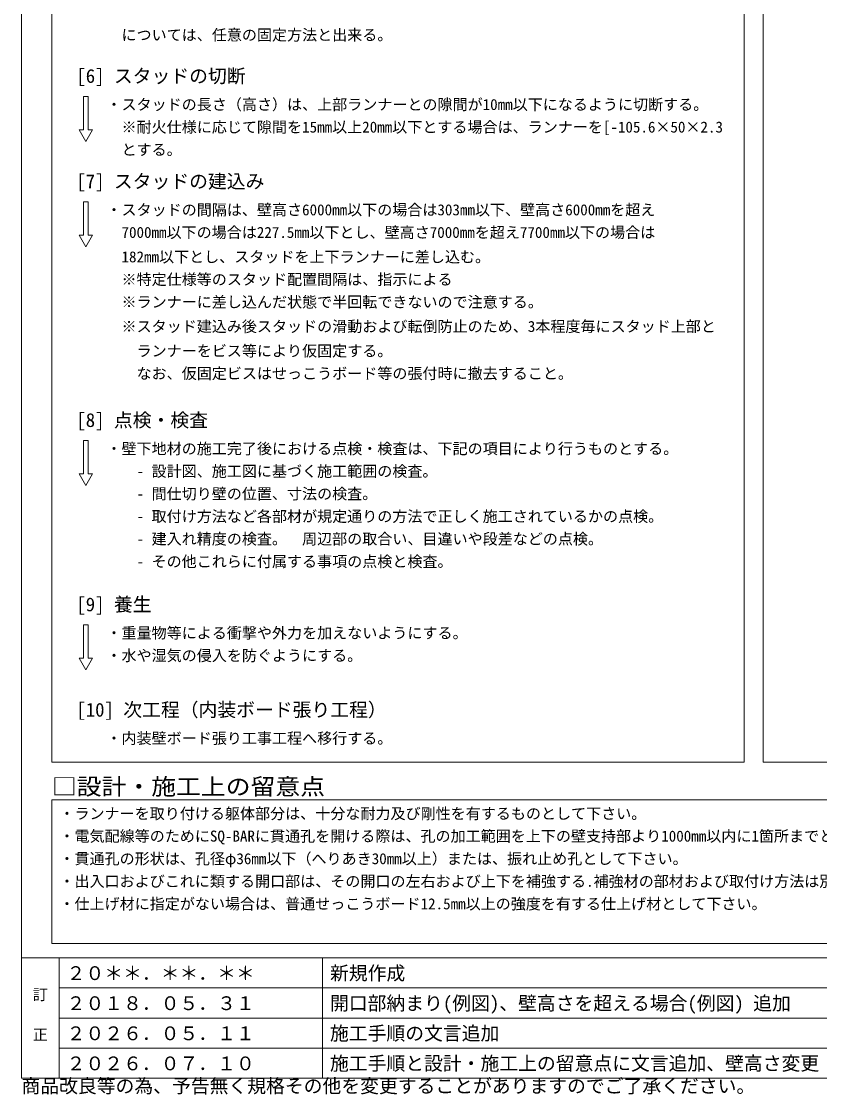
# Model space of a CAD drawing. Units: millimetres on the paper. Extents: x -195 to 195, y -140 to 138.
# Drawn here: x -195 to -88.9, y -139.7 to 3 of the extents above; entities that cross this region are included whole.
import ezdxf
from ezdxf.enums import TextEntityAlignment as Align

# ---------------------------------------------------------------- set-up
doc = ezdxf.new("R2010")
doc.units = ezdxf.units.MM
doc.layers.add('0-6_文字・矢印', color=4, linetype='Continuous', lineweight=9)
doc.layers.add('F-3_ランナー', color=4, linetype='Continuous', lineweight=9)
doc.layers.add('F-6_文字・矢印', color=4, linetype='Continuous')
doc.styles.add('ＭＳ ゴシック', font='')
doc.styles.get('ＭＳ ゴシック').set_extended_font_data('MS Gothic')

msp = doc.modelspace()

# ---------------------------------------------------------------- linework, layer by layer
at = {"layer": '0-6_文字・矢印'}
for p, q in [((-186.754, -6.994), (-186.754, -11.435)), ((-186.454, -12.994), (-187.354, -11.435)), ((-187.354, -11.435), (-186.754, -11.435)), ((-186.454, -12.994), (-185.554, -11.435)), ((-186.154, -11.435), (-185.554, -11.435)), ((-186.754, -20.994), (-186.754, -25.435)), ((-186.454, -26.994), (-187.354, -25.435)), ((-187.354, -25.435), (-186.754, -25.435)), ((-186.454, -26.994), (-185.554, -25.435)), ((-186.154, -25.435), (-185.554, -25.435)), ((-186.754, -52.738), (-186.154, -52.738)), ((-186.754, -52.738), (-186.754, -57.179)), ((-186.154, -52.738), (-186.154, -57.179)), ((-187.354, -57.179), (-186.754, -57.179)), ((-186.454, -58.738), (-187.354, -57.179)), ((-186.454, -58.738), (-185.554, -57.179)), ((-186.154, -57.179), (-185.554, -57.179)), ((-186.754, -77.238), (-186.154, -77.238)), ((-186.754, -77.238), (-186.754, -81.679)), ((-186.154, -77.238), (-186.154, -81.679)), ((-187.354, -81.679), (-186.754, -81.679)), ((-186.454, -83.238), (-187.354, -81.679)), ((-186.454, -83.238), (-185.554, -81.679)), ((-186.154, -81.679), (-185.554, -81.679))]:
    msp.add_line(p, q, dxfattribs=at)
for points in [[(-186.754, -6.994), (-186.154, -6.994), (-186.154, -11.435)], [(-186.754, -20.994), (-186.154, -20.994), (-186.154, -25.435)]]:
    msp.add_lwpolyline(points, dxfattribs=at)
at = {"layer": 'F-3_ランナー', "color": 3, "lineweight": 18}
for p, q in [((-195, 137.5), (-195, -137.5)), ((-190.954, 102.506), (-190.954, -95.494)), ((-98.954, 102.506), (-98.954, -95.494)), ((-96.454, 12.506), (-96.454, -95.494)), ((-190.954, -95.494), (-98.954, -95.494)), ((-1.954, -95.494), (-96.454, -95.494)), ((-190.954, -100.494), (-190.954, -119.594)), ((-190.954, -100.494), (-1.954, -100.494)), ((-190.954, -119.594), (-1.954, -119.594)), ((-195, -121.5), (195, -121.5)), ((-195, -137.5), (195, -137.5))]:
    msp.add_line(p, q, dxfattribs=at)
at = {"layer": 'F-3_ランナー', "color": 7, "lineweight": 18}
msp.add_line((-190, -121.5), (-190, -137.5), dxfattribs=at)
at = {"layer": 'F-3_ランナー'}
for p, q in [((-190, -121.5), (-190, -137.5)), ((-155, -121.5), (-155, -137.5)), ((-190, -125.5), (-75, -125.5)), ((-190, -129.5), (-75, -129.5)), ((-190, -133.5), (-75, -133.5))]:
    msp.add_line(p, q, dxfattribs=at)

# ---------------------------------------------------------------- texts
at = {"layer": '0-6_文字・矢印', "style": 'ＭＳ ゴシック'}
for s, height, p in [('\u3000については、任意の固定方法と出来る。', 1.466, (-183.704, 0.006)), ('[6] スタッドの切断', 1.833, (-187.704, -5.744)), ('・スタッドの長さ（高さ）は、上部ランナーとの隙間が10mm以下になるように切断する。', 1.466, (-183.704, -9.244)), ('\u3000※耐火仕様に応じて隙間を15mm以上20mm以下とする場合は、ランナーを[-105.6×50×2.3', 1.466, (-183.704, -12.244)), ('\u3000とする。', 1.466, (-183.704, -15.244)), ('[7] スタッドの建込み', 1.833, (-187.704, -19.744)), ('・スタッドの間隔は、壁高さ6000mm以下の場合は303mm以下、壁高さ6000mmを超え', 1.466, (-183.704, -23.244)), ('\u30007000mm以下の場合は227.5mm以下とし、壁高さ7000mmを超え7700mm以下の場合は', 1.466, (-183.704, -26.244)), ('\u3000※特定仕様等のスタッド配置間隔は、指示による', 1.466, (-183.704, -32.494)), ('\u3000※ランナーに差し込んだ状態で半回転できないので注意する。', 1.466, (-183.704, -35.494)), ('\u3000※スタッド建込み後スタッドの滑動および転倒防止のため、3本程度毎にスタッド上部と', 1.466, (-183.704, -38.744)), ('\u3000\u3000ランナーをビス等により仮固定する。', 1.466, (-183.704, -41.994)), ('\u3000\u3000なお、仮固定ビスはせっこうボード等の張付時に撤去すること。', 1.466, (-183.704, -44.994)), ('[8] 点検・検査', 1.833, (-187.704, -51.488)), ('・壁下地材の施工完了後における点検・検査は、下記の項目により行うものとする。', 1.466, (-183.704, -54.988)), ('- 設計図、施工図に基づく施工範囲の検査。', 1.466, (-179.704, -57.988)), ('- 間仕切り壁の位置、寸法の検査。', 1.466, (-179.704, -60.988)), ('- 取付け方法など各部材が規定通りの方法で正しく施工されているかの点検。', 1.466, (-179.704, -63.988)), ('- 建入れ精度の検査。\u3000周辺部の取合い、目違いや段差などの点検。', 1.466, (-179.704, -66.988)), ('- その他これらに付属する事項の点検と検査。', 1.466, (-179.704, -69.988)), ('[9] 養生', 1.833, (-187.704, -75.988)), ('・重量物等による衝撃や外力を加えないようにする。', 1.466, (-183.704, -79.488)), ('・水や湿気の侵入を防ぐようにする。', 1.466, (-183.704, -82.488)), ('[10] 次工程（内装ボード張り工程）', 1.833, (-187.704, -89.988)), ('・内装壁ボード張り工事工程へ移行する。', 1.466, (-183.704, -93.488)), ('・ランナーを取り付ける躯体部分は、十分な耐力及び剛性を有するものとして下さい。', 1.466, (-189.954, -103.494)), ('・電気配線等のためにSQ-BARに貫通孔を開ける際は、孔の加工範囲を上下の壁支持部より1000mm以内に1箇所までとして下さい。', 1.466, (-189.954, -106.494)), ('・貫通孔の形状は、孔径φ36mm以下（へりあき30mm以上）または、振れ止め孔として下さい。', 1.466, (-189.954, -109.494)), ('・出入口およびこれに類する開口部は、その開口の左右および上下を補強する.補強材の部材および取付け方法は別途強度計算などを実施して選定して下さい。', 1.466, (-189.954, -112.494)), ('・仕上げ材に指定がない場合は、普通せっこうボード12.5mm以上の強度を有する仕上げ材として下さい。', 1.466, (-189.954, -115.494))]:
    msp.add_text(s, height=height, dxfattribs=at).set_placement(p, align=Align.BOTTOM_LEFT)
at = {"layer": 'F-6_文字・矢印', "style": 'ＭＳ ゴシック'}
for s, height, p in [('\u3000182mm以下とし、スタッドを上下ランナーに差し込む。', 1.466, (-183.704, -29.494)), ('２０＊＊．＊＊．＊＊', 1.833, (-189, -125)), ('新規作成', 1.833, (-154, -125)), ('訂', 1.466, (-193.5, -127.546)), ('２０１８．０５．３１', 1.833, (-189, -129)), ('開口部納まり(例図)、壁高さを超える場合(例図) 追加', 1.833, (-154, -129)), ('正', 1.466, (-193.5, -132.881)), ('２０２６．０５．１１', 1.833, (-189, -133)), ('施工手順の文言追加', 1.833, (-154, -133)), ('２０２６．０７．１０', 1.833, (-189, -137)), ('施工手順と設計・施工上の留意点に文言追加、壁高さ変更', 1.833, (-154, -137)), ('商品改良等の為、予告無く規格その他を変更することがありますのでご了承ください。', 1.833, (-195, -140))]:
    msp.add_text(s, height=height, dxfattribs=at).set_placement(p, align=Align.BOTTOM_LEFT)
at = {"layer": 'F-6_文字・矢印', "color": 7, "style": 'ＭＳ ゴシック', "width": 1.1}
msp.add_text('□設計・施工上の留意点', height=2.199, dxfattribs=at).set_placement((-190.954, -100.494), align=Align.BOTTOM_LEFT)

doc.saveas('drawing.dxf')
